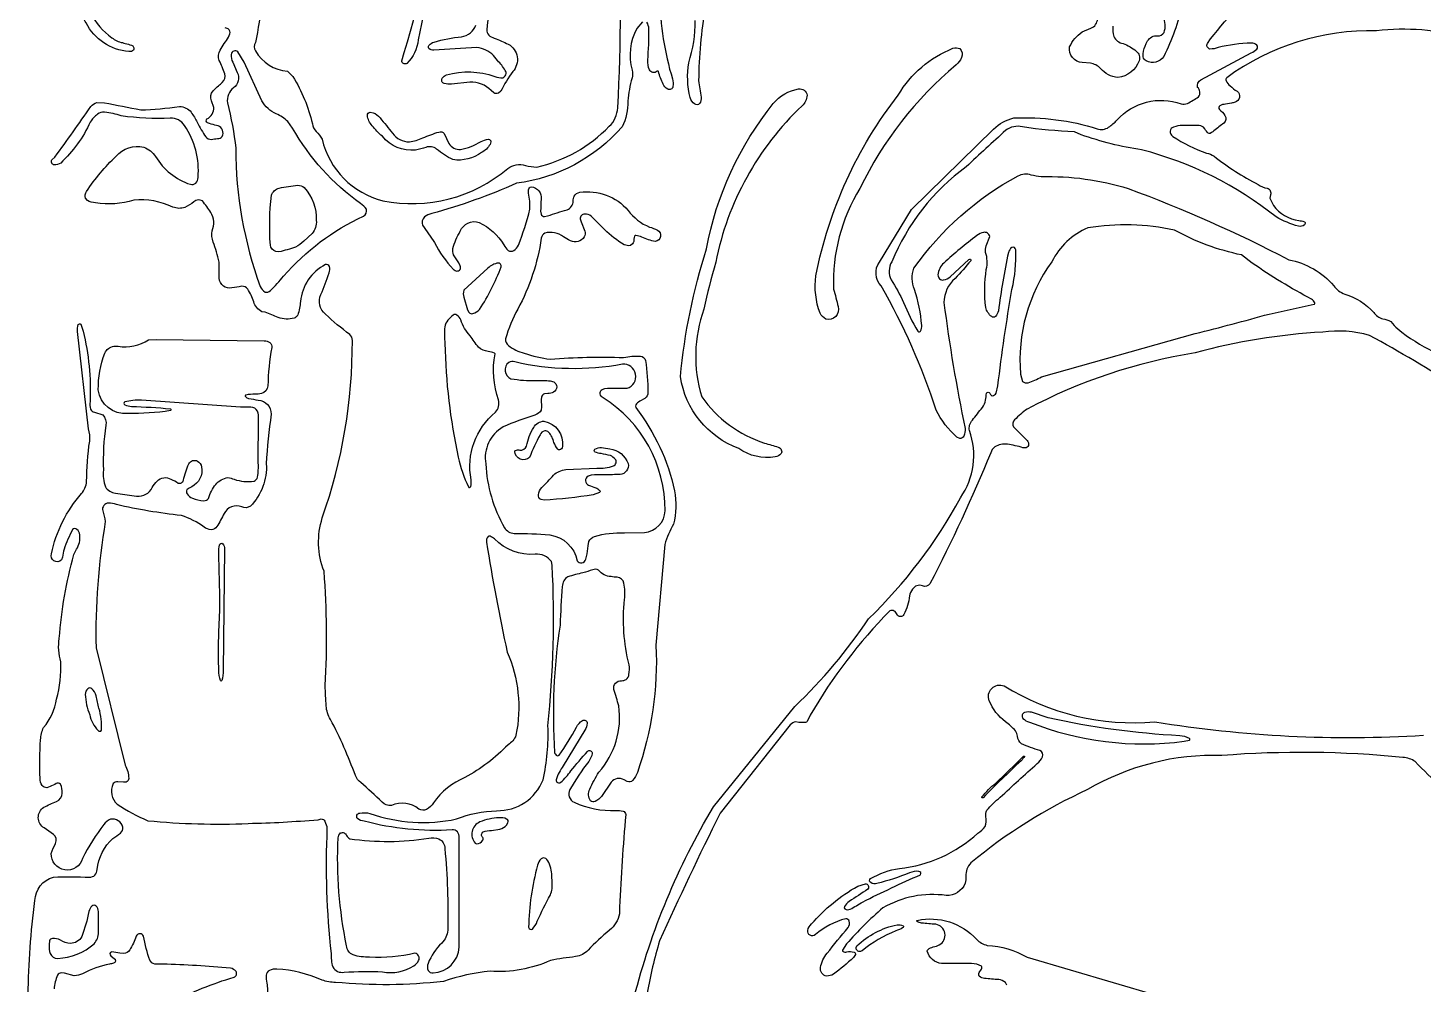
# Model space of a CAD drawing. Header units: metres. Extents: x 0.2 to 14.8, y 2.5 to 12.5.
# Drawn here: x 0.199 to 4.528, y 6.588 to 9.553 of the extents above; entities that cross this region are included whole.
import ezdxf

# ---------------------------------------------------------------- set-up
doc = ezdxf.new("R2010")
doc.units = ezdxf.units.M

msp = doc.modelspace()

# ---------------------------------------------------------------- linework, layer by layer
at = {"layer": 'Layer 1', "color": 0}
for points in [[(1.45798, 9.92495, -0.0467), (1.41012, 9.51564, -0.1765), (1.37467, 9.44301, -0.2854), (1.3643, 9.44233, -0.2854), (1.3591, 9.45132), (1.36621, 9.47651, 0.104), (1.42964, 10.02178, -0.2002)], [(0.92252, 9.63476, -0.0358), (0.90521, 9.50782, 0.3089), (0.90473, 9.48159, 0.2445), (1.00489, 9.41874), (1.02139, 9.40234, -0.0776), (1.08175, 9.25609, 0.1723), (1.09358, 9.23218, -0.0919), (1.1116, 9.20787, 0.2777), (1.30031, 9.01697, 0.2298), (1.68785, 9.11734, -0.2429), (1.74262, 9.12649, 0.053), (1.77754, 9.1218, 0.1481), (2.00279, 9.24805, 0.1969), (2.02885, 9.30566, 0.0338), (2.02508, 9.90666, 0.1367)], [(2.0795, 6.54624, -0.0719), (2.32567, 7.13789), (2.5781, 7.44937, 0.0553), (2.80731, 7.72093, 0.0758), (3.09246, 8.09645, 0.241), (3.12039, 8.30445, -0.2566), (3.12933, 8.33657, -0.0084), (3.1606, 8.37628, 0.1386), (3.17004, 8.39926, 0.0123), (3.17269, 8.42009, -0.3199), (3.17791, 8.42401, -0.3199), (3.18331, 8.42034, 0.0647), (3.1881, 8.41343, 0.2048), (3.19062, 8.41228, 0.2685), (3.20308, 8.42099), (3.20817, 8.44332, -0.0113), (3.25181, 8.74251, 0.0732), (3.26369, 8.8653, 0.5484), (3.25127, 8.87243, 0.1259), (3.241, 8.85622, 0.0175), (3.20977, 8.67555, -0.1284), (3.20048, 8.65828, -0.3759), (3.18921, 8.65787, -0.1635), (3.17062, 8.68637, -0.065), (3.1725, 8.80418, 0.1322), (3.17044, 8.85689, -0.141), (3.17208, 8.87699), (3.18298, 8.90582), (3.18308, 8.90657, 0.4317), (3.16389, 8.91891, 0.1154), (3.1431, 8.90918, 0.0233), (3.04064, 8.82412, 0.202), (3.02254, 8.78705, 0.4558), (3.03975, 8.77147, 0.1509), (3.06064, 8.78166), (3.11867, 8.83539, -0.3647), (3.12338, 8.83587, -0.3647), (3.12467, 8.8313, -0.0094), (3.07533, 8.77607, 0.2128), (3.041, 8.70193, 0.019), (3.10648, 8.3112, -0.1233), (3.10244, 8.28774, -0.3427), (3.08996, 8.28026), (3.08148, 8.2843, -0.0991), (3.01677, 8.36787, 0.0526), (2.84623, 8.75291, -0.3505), (2.84058, 8.8272), (2.93994, 8.99024), (3.19521, 9.23964, -0.1328), (3.25775, 9.27387, -0.0875), (3.51637, 9.24039, 0.2314), (3.552, 9.24495, 0.0498), (3.57773, 9.26724, -0.3057), (3.77696, 9.31764, 0.1474), (3.79642, 9.31847, 0.0234), (3.83056, 9.33957, 0.4254), (3.82746, 9.36868, -0.301), (3.83802, 9.3923), (3.99423, 9.47607, 0.0901), (4.01146, 9.48764, 0.405), (4.01158, 9.49978, 0.2021), (3.99475, 9.5063, 0.0464), (3.89152, 9.49218, -0.0933), (3.86627, 9.48749, -0.4973), (3.85825, 9.50497, -0.0757), (4.04946, 9.69857, -0.2162)], [(1.63746, 9.63832, 0.0421), (1.62294, 9.54776, 0.1868), (1.62887, 9.53068, 0.1221), (1.64592, 9.52157, -0.0187), (1.6895, 9.50245, -0.4861), (1.70329, 9.41772, 0.0391), (1.66625, 9.35676), (1.65919, 9.35076, -0.3084), (1.64448, 9.35222), (1.63602, 9.35912, 0.2111), (1.5706, 9.38497), (1.5136, 9.37893, -0.1006), (1.49077, 9.38084, -0.503), (1.48446, 9.39709, -0.2041), (1.49785, 9.40722, -0.1547), (1.64777, 9.40268, 0.1371), (1.67217, 9.39866, 0.489), (1.68012, 9.42137, 0.052), (1.65629, 9.45193), (1.64394, 9.46762, 0.1746), (1.59144, 9.49201, 0.0125), (1.45864, 9.48376, -0.1806), (1.44339, 9.48897, -0.3982), (1.44348, 9.49903, -0.128), (1.45902, 9.50932, -0.0413), (1.5446, 9.52589, 0.2911), (1.58839, 9.5618, 0.0522)], [(2.15964, 9.64728, 0.0713), (2.19889, 9.39484, -0.1155), (2.20025, 9.37139, -0.5327), (2.18398, 9.36362, -0.1679), (2.16979, 9.37901, -0.045), (2.15552, 9.41751, 0.5399), (2.15069, 9.41855, -0.4985), (2.12733, 9.42312, -0.0998), (2.12194, 9.45305, 0.0316), (2.12531, 9.54941, 0.1506), (2.11925, 9.57053, 0.3977)], [(2.30002, 9.61632, 0.0378), (2.27989, 9.38957, 0.0076), (2.28752, 9.33832, -0.1963), (2.28281, 9.31855, -0.4203), (2.26756, 9.31724, -0.1592), (2.25377, 9.33687, -0.1006), (2.24927, 9.44495, 0.0806), (2.26967, 9.57632, 0.1728)], [(2.10567, 9.57203), (2.08792, 9.55134, 0.1951), (2.0735, 9.42241, -0.1452), (2.07342, 9.39791, 0.0464), (2.06004, 9.32651, -0.1246), (2.04273, 9.24628, -0.1822), (1.71539, 9.07137, -0.0367), (1.45187, 8.97732, 0.1192), (1.42989, 8.96703, 0.3102), (1.42354, 8.94116, -0.0151), (1.46039, 8.88743, 0.0728), (1.51933, 8.80451, 0.1226), (1.52981, 8.79932, 0.2684), (1.53979, 8.8041, 0.2682), (1.54064, 8.81512), (1.5356, 8.82441), (1.51948, 8.84968, -0.1416), (1.51752, 8.86878, -0.0771), (1.54058, 8.92239, -0.4109), (1.59933, 8.94976, -0.1495), (1.67542, 8.88039, 0.0946), (1.68952, 8.86316, 0.2949), (1.70617, 8.86255, 0.1612), (1.72073, 8.87968, 0.0393), (1.75617, 8.99099, 0.064), (1.75239, 9.04018), (1.75185, 9.05059, -0.394), (1.76142, 9.06005, -0.4325), (1.79106, 9.02253, -0.0179), (1.78931, 8.98501), (1.791, 8.97589, 0.3469), (1.80189, 8.96832), (1.81154, 8.97016, -0.0058), (1.87164, 8.98947, 0.33), (1.89046, 9.01662, -0.108), (1.89408, 9.03155, -0.209), (1.91114, 9.0433, -0.2606), (2.06102, 8.98716, 0.134), (2.1275, 8.93559, -0.052), (2.15192, 8.92624, -0.3363), (2.16189, 8.906, -0.3363), (2.1451, 8.89093, -0.053), (2.10389, 8.90382, 0.0937), (2.08502, 8.90957, 0.2829), (2.08142, 8.90739, 0.1229), (2.07935, 8.89845, -0.151), (2.07531, 8.88312), (2.06848, 8.87849, -0.1836), (2.04931, 8.88089, -0.0602), (1.9876, 8.9278), (1.9465, 8.96901, 0.1956), (1.92683, 8.97582, 0.4601), (1.91262, 8.9607), (1.91554, 8.95157), (1.92669, 8.92257, -0.1942), (1.92525, 8.90562, -0.3866), (1.88231, 8.89268, -0.0428), (1.86092, 8.90547, 0.2314), (1.80302, 8.91689, 0.1978), (1.79181, 8.90114, -0.086), (1.71892, 8.68118, 0.0587), (1.68104, 8.58922, 0.2514), (1.69017, 8.56787, 0.1024), (1.73877, 8.5447, 0.0488), (1.81983, 8.52574, -0.0297), (2.04727, 8.5312, -0.0693), (2.09948, 8.53524, -0.3005), (2.11504, 8.52201, -0.0358), (2.12254, 8.42278, -0.2372), (2.11327, 8.40443), (2.09708, 8.39534, 0.1303), (2.08533, 8.38409, 0.2738), (2.08521, 8.37591, -0.1103), (2.20523, 8.11776, -0.111), (2.20179, 8.0143, 0.0519), (2.17481, 7.95153), (2.14748, 7.63878, -0.098), (2.08985, 7.24487, -0.1022), (2.07531, 7.21974, -0.3055), (2.05856, 7.21618), (2.04848, 7.22153, 0.3751), (2.00864, 7.21441), (1.97873, 7.17045, -0.1321), (1.95896, 7.15491, -0.2972), (1.94414, 7.15624, -0.2466), (1.94235, 7.19276, -0.035), (1.9705, 7.2453, 0.2206), (2.03217, 7.45105, 0.0145), (2.01706, 7.50151, -0.5058), (2.04052, 7.5288, 0.1137), (2.05514, 7.53307, 0.2155), (2.06392, 7.54812, 0.0767), (2.06439, 7.57857, -0.0895), (2.05017, 7.78076, 0.0853), (2.04806, 7.83147, 0.3397), (2.02746, 7.84964, -0.0346), (2.00827, 7.85172, -0.2356), (1.96979, 7.87193, 0.2189), (1.95139, 7.87305, -0.0153), (1.92081, 7.86357, 0.0215), (1.8745, 7.85114, 0.2651), (1.85694, 7.82109, 0.0126), (1.85023, 7.70124, 0.0539), (1.8331, 7.30655, 0.1997), (1.83994, 7.29668, 0.3663), (1.84698, 7.29762, 0.0269), (1.90083, 7.38459, -0.1277), (1.91964, 7.40562, -0.2705), (1.92933, 7.40571, -0.2703), (1.93419, 7.39734, -0.0943), (1.92704, 7.37557), (1.86017, 7.26534, 0.0925), (1.83798, 7.22199, 0.3096), (1.84241, 7.21305, 0.3094), (1.85233, 7.21393, 0.047), (1.8836, 7.24912, -0.0116), (1.93521, 7.30984, -0.3152), (1.94474, 7.31187, -0.315), (1.94992, 7.30364, -0.1138), (1.93885, 7.27887, 0.0352), (1.88062, 7.19118, 0.4404), (1.89406, 7.15203, 0.1144), (2.02271, 7.12643, -0.0859), (2.04552, 7.12462, -0.3336), (2.05373, 7.11376, 0.0103), (2.03477, 6.82714), (2.03483, 6.80595, -0.1697), (2.0036, 6.75551, 0.0264), (1.93706, 6.69345, -0.1584), (1.89829, 6.67339, 0.0197), (1.82087, 6.66174, -0.1234), (1.63287, 6.62824, 0.0554), (1.48835, 6.59678, -0.0519), (1.15348, 6.59355, -0.0873), (1.11164, 6.60091, 0.0875), (0.97187, 6.63503, 0.1275), (0.94823, 6.63059, 0.2496), (0.9385, 6.61605, 0.0711), (0.94039, 6.59116, -0.0864), (0.94062, 6.54851)], [(3.56533, 9.55843, 0.1029), (3.56787, 9.52676, 0.2431), (3.5966, 9.50439, -0.1062), (3.63742, 9.48103, -0.3318), (3.64637, 9.45062, -0.2809), (3.58064, 9.39922, -0.195), (3.52708, 9.42722, 0.1546), (3.49533, 9.44409), (3.46977, 9.44603, -0.448), (3.43094, 9.49405, -0.1413), (3.46942, 9.54049), (3.49694, 9.55187, 0.2978), (3.51742, 9.58128, 0.1481)], [(0.19989, 6.55507, -0.0294), (0.22089, 6.84714, -0.328), (0.27823, 6.92028, -0.0119), (0.39029, 6.91989, 0.1962), (0.40681, 6.9262, 0.1382), (0.41392, 6.94349, -0.1814), (0.46302, 7.04022, 0.0111), (0.48631, 7.05655, 0.2562), (0.49335, 7.07472, 0.4191), (0.45502, 7.09922, 0.1281), (0.43508, 7.08347, 0.0476), (0.36885, 6.97814, -0.3802), (0.31344, 6.94255, -0.3802), (0.2716, 6.99341, -0.0425), (0.28498, 7.02457, 0.3618), (0.27829, 7.0523), (0.24998, 7.07249, -0.5577), (0.24858, 7.13666, -0.0288), (0.2876, 7.15434, 0.3138), (0.30533, 7.18003, 0.1271), (0.30048, 7.20807, 0.3809), (0.28685, 7.21003, -0.0386), (0.26771, 7.20062), (0.25819, 7.1972, -0.2641), (0.24329, 7.20397, -0.1324), (0.23706, 7.22624, -0.0328), (0.2386, 7.34593, -0.1147), (0.24794, 7.3838, 0.1372), (0.28783, 7.47216, 0.0791), (0.30148, 7.5878, -0.1183), (0.2966, 7.66018, -0.0518), (0.34212, 7.92022), (0.35004, 7.93639, 0.166), (0.36033, 7.98109, 0.2103), (0.35106, 7.99824, 0.3904), (0.33794, 7.9977, 0.0414), (0.31133, 7.93666, 0.0195), (0.30642, 7.91162), (0.30289, 7.90345, -0.3499), (0.28004, 7.90074, -0.3499), (0.27231, 7.92243, -0.1307), (0.36525, 8.10899, 0.158), (0.38133, 8.14641, -0.0381), (0.39081, 8.27155, 0.1059), (0.38667, 8.31014), (0.35314, 8.61174, -0.1126), (0.3555, 8.63303, -0.552), (0.36337, 8.63403), (0.37042, 8.6128, -0.0693), (0.39217, 8.39453, 0.0973), (0.39314, 8.37105, 0.219), (0.40573, 8.36157), (0.43114, 8.35355), (0.43173, 8.35324, -0.2448), (0.441, 8.32122, 0.0464), (0.43364, 8.18195, 0.1147), (0.43969, 8.13026, 0.2495), (0.47102, 8.11066), (0.53621, 8.10164, 0.3354), (0.58492, 8.12847, -0.0701), (0.60029, 8.14776, -0.352), (0.64281, 8.1538, -0.0391), (0.66564, 8.14199, 0.4339), (0.68156, 8.15064, -0.0305), (0.68933, 8.17647, -0.0556), (0.69825, 8.20137, -0.4192), (0.72558, 8.20982, -0.1872), (0.73817, 8.19201, -0.3239), (0.70735, 8.13003, 0.039), (0.69271, 8.12149, 0.318), (0.69308, 8.10807, 0.1857), (0.70929, 8.09537, 0.0899), (0.74458, 8.08689, 0.2587), (0.75937, 8.09445, -0.0829), (0.78167, 8.13787, -0.1821), (0.81964, 8.15864, -0.0941), (0.83896, 8.15343, 0.1048), (0.90067, 8.14734, 0.2488), (0.91152, 8.16059, 0.0532), (0.91398, 8.20387), (0.91489, 8.34122, 0.0964), (0.9115, 8.36441, 0.2915), (0.89029, 8.37695, 0.0218), (0.85919, 8.37724), (0.55121, 8.39926, 0.0629), (0.49948, 8.39347, 0.2876), (0.49711, 8.38884, 0.2873), (0.50023, 8.3847, 0.1278), (0.52089, 8.37955, -0.0174), (0.64119, 8.37187, -0.34), (0.64332, 8.36912, -0.3407), (0.64119, 8.36634, -0.0392), (0.50896, 8.35739, -0.4054), (0.4176, 8.43103, -0.096), (0.43775, 8.54464, -0.261), (0.46583, 8.5662), (0.47877, 8.56601, 0.1873), (0.57321, 8.58601), (0.59692, 8.58712), (0.93219, 8.58268, -0.135), (0.94964, 8.57772, -0.2558), (0.95539, 8.56255, 0.0377), (0.94367, 8.4428, -0.343), (0.92387, 8.41964, -0.0549), (0.90371, 8.41695, 0.0573), (0.87546, 8.41476, 0.5178), (0.87406, 8.41014, 0.1723), (0.884, 8.40378, -0.017), (0.91371, 8.39901, -0.3919), (0.95402, 8.35566, 0.0241), (0.93877, 8.20176, -0.2108), (0.88929, 8.07003, -0.2639), (0.86237, 8.06797, 0.3915), (0.80792, 8.04707, -0.024), (0.78527, 8.00676, -0.2341), (0.76746, 7.99659, -0.1495), (0.74573, 8.00557, 0.0836), (0.67521, 8.04091, -0.0275), (0.47362, 8.07501, 0.0957), (0.44912, 8.07978, 0.4897), (0.43137, 8.05605, -0.0541), (0.43931, 8.02243, 0.047), (0.41064, 7.63051), (0.50108, 7.26739, -0.1097), (0.51198, 7.22624, -0.3165), (0.50425, 7.2148), (0.496, 7.2143), (0.47854, 7.21528, 0.235), (0.46348, 7.2098, 0.3367), (0.47639, 7.14584, 0.0463), (0.57092, 7.09497, 0.0357), (0.88275, 7.08649, 0.016), (1.09921, 7.09809), (1.10879, 7.10022, -0.3121), (1.12048, 7.09303, -0.0882), (1.127, 7.07072, 0.0388), (1.13958, 6.68314, 0.0855), (1.14502, 6.64141, 0.33), (1.18023, 6.62532, -0.0254), (1.29946, 6.62664, 0.1948), (1.39602, 6.64474, 0.1617), (1.41127, 6.66126, 0.505), (1.39977, 6.68453, -0.0789), (1.25939, 6.67205, -0.0854), (1.20821, 6.67868, -0.2767), (1.18773, 6.70701, -0.0626), (1.16148, 7.04193, -0.167), (1.16923, 7.05693, -0.452), (1.18733, 7.04897, 0.1148), (1.1976, 7.03914, 0.076), (1.44271, 7.04084, -0.1143), (1.47408, 7.03837, -0.2859), (1.49273, 7.00849, -0.0284), (1.50164, 6.75545, -0.1737), (1.48289, 6.71539, 0.1022), (1.44067, 6.65239, 0.1869), (1.44073, 6.63078, 0.336), (1.4566, 6.62357, 0.3903), (1.53698, 6.70257), (1.53729, 7.04243, 0.1658), (1.53169, 7.0602, 0.217), (1.51529, 7.06649, -0.0806), (1.24275, 7.09318, -0.1456), (1.22135, 7.1017, -0.279), (1.21989, 7.11237, -0.2791), (1.22867, 7.11862, -0.0933), (1.26035, 7.1177, 0.1392), (1.52875, 7.10039, -0.0819), (1.65339, 7.12591, 0.3161), (1.79739, 7.22209, 0.0681), (1.81235, 7.38874, 0.0389), (1.82569, 7.88764), (1.82333, 7.89837, 0.2766), (1.77298, 7.92105, -0.2226), (1.64696, 7.96872, 0.0987), (1.63285, 7.97695, 0.275), (1.62675, 7.97566, 0.2101), (1.62148, 7.95905, 0.0119), (1.68608, 7.61791, -0.1541), (1.71333, 7.35997, -0.1649), (1.68867, 7.33024, -0.0777), (1.55462, 7.2287, 0.1417), (1.45742, 7.15024, -0.0992), (1.43583, 7.13009, -0.254), (1.41225, 7.13087, 0.2902), (1.32706, 7.14168, -0.2441), (1.29773, 7.1528, 0.0168), (1.23221, 7.21312, -0.1454), (1.21504, 7.23482, 0.0372), (1.13773, 7.40864, -0.1289), (1.12477, 7.45099, -0.0149), (1.12156, 7.51372, 0.0325), (1.11806, 7.86824, -0.1715), (1.1125, 8.03443, 0.0854), (1.20579, 8.58395, 0.215), (1.19781, 8.60282, -0.0305), (1.12221, 8.6653, -0.3406), (1.10823, 8.72672, 0.0168), (1.13387, 8.79334, 0.146), (1.13446, 8.81372, 0.4098), (1.12208, 8.81916, 0.2579), (1.04492, 8.70468, -0.043), (1.03637, 8.66297, -0.2171), (1.02496, 8.65297, -0.1367), (0.97579, 8.6548, 0.0188), (0.935, 8.67143), (0.92489, 8.67318, -0.2253), (0.90004, 8.70391, 0.0695), (0.881, 8.74314, 0.2196), (0.86235, 8.75251, -0.0254), (0.83231, 8.74674, -0.4605), (0.79267, 8.77691, 0.0185), (0.792, 8.82709, 0.0346), (0.77389, 8.88909, -0.1227), (0.77046, 8.92414, 0.2599), (0.76656, 8.98109, 0.0114), (0.74081, 9.0168, 0.3449), (0.71435, 9.01355, -0.0296), (0.68644, 8.99645, -0.1801), (0.64898, 8.99749, 0.1361), (0.52773, 9.01901, -0.1171), (0.40862, 9.01064, -0.0941), (0.38371, 9.01766), (0.37777, 9.02472, -0.2281), (0.38127, 9.04618, -0.0581), (0.47285, 9.15526, -0.2764), (0.55864, 9.1837, -0.1432), (0.59529, 9.15424, 0.1822), (0.70306, 9.06814, 0.2498), (0.71989, 9.07207, 0.1612), (0.72719, 9.0893, 0.1713), (0.68489, 9.25053, 0.2689), (0.64077, 9.27307, -0.0474), (0.48881, 9.28037, 0.0448), (0.43704, 9.29224, 0.1846), (0.41471, 9.28553, 0.0804), (0.39275, 9.26107, -0.0954), (0.30083, 9.13418, -0.1972), (0.28085, 9.12824, -0.5342), (0.27367, 9.14384), (0.28319, 9.15276, 0.007), (0.39423, 9.30914, -0.1362), (0.41325, 9.32174), (0.43644, 9.32091, -0.0057), (0.54935, 9.29895, 0.0264), (0.6691, 9.30943, -0.2374), (0.70554, 9.29141, -0.0319), (0.7245, 9.26047, 0.0313), (0.751, 9.2152, 0.2266), (0.76848, 9.20757, -0.018), (0.78704, 9.2097, 0.1991), (0.80225, 9.21643, 0.4288), (0.78952, 9.24941), (0.77935, 9.25168, -0.0132), (0.75658, 9.25828, -0.5167), (0.75473, 9.27099, 0.3162), (0.7755, 9.30655), (0.76842, 9.32691, -0.283), (0.77369, 9.35768, -0.0577), (0.79062, 9.3738, 0.0378), (0.80217, 9.38395, 0.305), (0.80958, 9.41099, 0.0306), (0.79285, 9.45228, -0.2316), (0.79604, 9.48451, -0.0198), (0.8216, 9.52418), (0.82596, 9.53482, 0.3154), (0.82014, 9.55007), (0.81089, 9.55339, -0.0625)], [(4.66185, 9.52414, 0.09), (4.38275, 9.54434, 0.1639), (3.91821, 9.3987, 0.3052), (3.91637, 9.3893, 0.1341), (3.92892, 9.37341, 0.0376), (3.95058, 9.35668, -0.2878), (3.95807, 9.33755, -0.2879), (3.94408, 9.32249, -0.0354), (3.93289, 9.31987), (3.91467, 9.31657, 0.1089), (3.89646, 9.31172, 0.4804), (3.89577, 9.30062, -0.0587), (3.91287, 9.28149, -0.3891), (3.90896, 9.25734), (3.89806, 9.24899, -0.0316), (3.8666, 9.22574, -0.3029), (3.86098, 9.22655, -0.095), (3.85081, 9.23991), (3.84664, 9.24551, 0.1402), (3.82835, 9.25045), (3.78117, 9.25049, 0.1054), (3.75329, 9.24543, 0.2622), (3.74275, 9.23337, 0.2465), (3.75094, 9.21689, 0.0654), (3.85571, 9.16489, -0.1003), (3.87887, 9.15582, 0.0534), (4.01614, 9.06795, 0.1264), (4.044, 9.05595, -0.4307), (4.05417, 9.03564), (4.05223, 9.02547), (4.06362, 9.0027, 0.1983), (4.14175, 8.9558, -0.0628), (4.15919, 8.95205, -0.5462), (4.15912, 8.94209, -0.2378), (4.14106, 8.93805, -0.0612), (4.07162, 8.96716, 0.1039), (3.65419, 9.17528, -0.0505), (3.46685, 9.22195), (3.446, 9.23137, -0.0287), (3.28429, 9.24609, 0.2356), (3.23292, 9.23553, 0.0057), (3.11042, 9.12276, 0.1372), (2.879, 8.82789, 0.2553), (2.87754, 8.7722, -0.0291), (2.91596, 8.70216, 0.0482), (2.96042, 8.61247, 0.5394), (2.96856, 8.6132, 0.1118), (2.97212, 8.6308, 0.0618), (2.94992, 8.74187, -0.1868), (2.94789, 8.80791, -0.116), (3.27137, 9.0948, -0.2043), (3.31083, 9.09789, 0.0334), (3.34283, 9.09191, -0.0819), (3.6126, 9.05518, -0.032), (4.11069, 8.83437, -0.1668), (4.25075, 8.7537, 0.1622), (4.28429, 8.72789, -0.144), (4.37425, 8.67055, 0.1532), (4.40237, 8.65084, -0.0763), (4.42727, 8.64272, 0.0381), (4.44887, 8.61987, 0.0558), (4.56, 8.54909, -0.0887)], [(4.90069, 8.25518, 0.0344), (4.36123, 8.59984, 0.1052), (4.21608, 8.60989, 0.0531), (3.82017, 8.54524, 0.0826), (3.29906, 8.37137, 0.0198), (3.26021, 8.33805, 0.3641), (3.25731, 8.31614), (3.29608, 8.27722, -0.1806), (3.30371, 8.26209, -0.3421), (3.29571, 8.25147), (3.28614, 8.25147, 0.0261), (3.23789, 8.26251, 0.1669), (3.19846, 8.25418, 0.1327), (3.18629, 8.23512, -0.0212), (2.99752, 7.82937, -0.3642), (2.97473, 7.82312, 0.3585), (2.94348, 7.81259, 0.1172), (2.93423, 7.79207, -0.0825), (2.9166, 7.73382, -0.2726), (2.90589, 7.72781, -0.2727), (2.89544, 7.73426, 0.4561), (2.87279, 7.74543, 0.0634), (2.62619, 7.42228), (2.61646, 7.40222, -0.185), (2.6115, 7.3997, -0.0484), (2.59087, 7.39951), (2.58142, 7.40118, 0.1801), (2.56404, 7.39222), (2.3465, 7.1178, 0.0095), (2.15894, 6.72241, 0.0332), (2.12056, 6.56099, 0.2068)], [(4.67156, 7.13153, -0.0483), (4.503, 7.27801, 0.136), (4.4651, 7.29126, 0.0438), (3.90358, 7.29712, 0.1417), (3.48677, 7.19126, 0.0663), (3.12477, 6.96434, 0.2192), (3.10923, 6.92247, -0.067), (3.10662, 6.9008, -0.3229), (3.04825, 6.86301, 0.1696), (2.85185, 6.82449, 0.0406), (2.73904, 6.71303), (2.72614, 6.69309, 0.4056), (2.72806, 6.68893, 0.1463), (2.73927, 6.68807, -0.1232), (2.76235, 6.68739, -0.3811), (2.76689, 6.6803), (2.76008, 6.67066, -0.0348), (2.69846, 6.61891, -0.1431), (2.67725, 6.61324, -0.4343), (2.65817, 6.63953, -0.1372), (2.67887, 6.68372, -0.0163), (2.74396, 6.76359, 0.2127), (2.74696, 6.78303, 0.3437), (2.73652, 6.79084, 0.1131), (2.64206, 6.74164, -0.3134), (2.62565, 6.73986, -0.3132), (2.61829, 6.75462, -0.1329), (2.63023, 6.77478, -0.0849), (2.7735, 6.89199), (2.79733, 6.89968, -0.289), (2.80644, 6.89375, -0.289), (2.80502, 6.88297, -0.0221), (2.74677, 6.84478, 0.1073), (2.73229, 6.8287, 0.3732), (2.73364, 6.82178, 0.2812), (2.74992, 6.82051, 0.0207), (2.78842, 6.84278, -0.0137), (2.96862, 6.92743, 0.277), (2.96897, 6.93431, 0.2768), (2.96306, 6.93784, 0.1339), (2.9345, 6.93282, -0.0281), (2.83312, 6.90005, -0.2197), (2.81396, 6.90287, -0.5024), (2.81319, 6.91543, -0.1008), (2.90296, 6.94641, 0.1583), (3.14648, 7.05653, 0.0937), (3.16879, 7.07649, 0.1308), (3.17148, 7.10747, -0.1509), (3.17414, 7.12712, -0.0555), (3.21573, 7.16743, -0.0079), (3.32983, 7.27184, 0.1242), (3.34685, 7.29272, 0.4124), (3.33875, 7.31278, -0.0351), (3.2816, 7.33332, -0.1876), (3.2691, 7.35703, 0.0933), (3.26342, 7.37382, 0.0255), (3.23212, 7.4018, -0.1362), (3.18171, 7.46664, -0.301), (3.18935, 7.50507, -0.3009), (3.22771, 7.51303, 0.1618), (3.69521, 7.40149), (3.69521, 7.40149, 0.0557), (4.52912, 7.35982, 0.0786)], [(4.51392, 6.12332, 0.0637), (4.5875, 7.01447, 0.0266)], [(3.23658, 6.58512), (3.2316, 6.59293, 0.1814), (3.21085, 6.60243, -0.0212), (3.16669, 6.60614, -0.1726), (3.15058, 6.61291, -0.2955), (3.1506, 6.62447), (3.15725, 6.63493, 0.3501), (3.15717, 6.64351, 0.1626), (3.12698, 6.65166), (3.03381, 6.65209, -0.3227), (2.98944, 6.69066, -0.2964), (2.99156, 6.6958, -0.084), (3.00808, 6.70351, 0.0459), (3.0265, 6.70995, 0.3244), (3.04415, 6.74573, 0.3243), (3.01562, 6.77362, -0.0079), (2.97179, 6.77737, -0.1105), (2.95773, 6.78245, -0.2953), (2.95684, 6.7844, -0.2949), (2.95825, 6.78601, -0.2667), (3.14233, 6.72712, 0.15), (3.17529, 6.70841, -0.1174), (3.29929, 6.6718), (3.96658, 6.4757, -0.2576)], [(0.6456, 6.53082, -0.0518), (0.83856, 6.60962, 0.4777), (0.845, 6.62739, 0.1653), (0.82739, 6.63768, 0.0132), (0.6176, 6.65059, -0.0517), (0.59267, 6.65032, -0.2226), (0.57729, 6.66201, -0.0324), (0.5575, 6.73682, 0.3168), (0.54644, 6.74463, 0.317), (0.53535, 6.73682, -0.057), (0.51485, 6.69405, -0.237), (0.49692, 6.68324), (0.48429, 6.68439, -0.0187), (0.45925, 6.68809, 0.3279), (0.45356, 6.68286, 0.3277), (0.45683, 6.67587), (0.46787, 6.66714, -0.2842), (0.47057, 6.65939, -0.284), (0.46485, 6.65351, -0.0406), (0.45277, 6.65018, 0.0741), (0.36875, 6.62047, -0.1172), (0.34285, 6.61426), (0.31233, 6.62172), (0.30321, 6.62328, 0.2778), (0.29102, 6.61555, 0.0795), (0.28042, 6.57359, -0.0339)]]:
    msp.add_lwpolyline(points, format="xyb", dxfattribs=at)
for points in [[(3.78031, 9.62541, -0.0629), (3.72292, 9.46464, -0.3813), (3.6686, 9.45074, -0.2203), (3.65877, 9.46305), (3.65885, 9.4728, -0.0746), (3.66862, 9.50445, -0.2643), (3.69454, 9.52839), (3.70325, 9.52818, 0.2597), (3.72373, 9.53882, 0.2183), (3.71996, 9.58782, -0.0804), (3.70929, 9.61816, -0.2956), (3.72706, 9.68826, -0.2289), (3.74623, 9.69301), (3.76204, 9.68199, -0.2043), (3.78031, 9.62541)], [(0.37996, 9.56862, -0.1247), (0.36689, 9.60666, -0.2802), (0.37098, 9.61481, -0.28), (0.38008, 9.61495, -0.1397), (0.39319, 9.59895, 0.1202), (0.45967, 9.52268, 0.1282), (0.49258, 9.50734, 0.0262), (0.50123, 9.50516, -0.0581), (0.52002, 9.49912, -0.4787), (0.5271, 9.48426, -0.2027), (0.51208, 9.47966, -0.2636), (0.37996, 9.56862)], [(0.84398, 9.18001, 0.0874), (0.91967, 8.7518, 0.1681), (0.93496, 8.73418, 0.266), (0.9515, 8.73857, 0.0235), (0.99229, 8.78312, -0.1057), (1.24012, 8.96949, 0.3789), (1.24919, 8.99089, 0.1147), (1.23125, 9.00868, -0.108), (1.0201, 9.24243), (1.00592, 9.26278, 0.089), (0.96977, 9.28647, -0.1522), (0.92469, 9.32732), (0.86967, 9.44707), (0.85058, 9.47893, 0.2869), (0.83787, 9.48143, 0.2868), (0.83006, 9.47109, 0.149), (0.83481, 9.44655), (0.84854, 9.41526, -0.3686), (0.83692, 9.36734, 0.2587), (0.818, 9.32074, -0.0345), (0.84398, 9.18001)], [(2.89948, 9.34487, -0.1694), (3.06908, 9.48989, -0.1742), (3.08996, 9.48876, -0.3446), (3.09583, 9.46093, -0.1049), (3.07879, 9.4383, 0.1058), (2.78039, 9.05528, 0.1493), (2.69846, 8.74343, -0.0179), (2.71279, 8.68882, -0.2741), (2.7053, 8.65831, -0.2741), (2.67494, 8.65024, -0.1499), (2.65687, 8.6683, -0.1266), (2.64404, 8.78464, -0.1191), (2.89948, 9.34487)], [(2.22333, 8.47187, -0.0529), (2.30423, 8.86789, -0.1239), (2.51156, 9.31857, -0.1761), (2.59025, 9.36407, -0.4212), (2.61644, 9.34412, -0.2071), (2.60079, 9.31147, 0.1561), (2.33314, 8.8263, 0.0206), (2.29625, 8.68124, 0.1615), (2.28952, 8.40926, 0.1619), (2.48427, 8.26595, -0.0116), (2.52714, 8.25309, -0.4788), (2.53606, 8.23312, -0.1932), (2.51731, 8.22324, -0.2017), (2.40448, 8.24901, -0.2718), (2.22333, 8.47187)], [(1.51767, 9.14462, -0.0593), (1.46679, 9.17762, 0.2603), (1.43375, 9.1827, -0.0333), (1.4021, 9.17426, -0.253), (1.29879, 9.21709, -0.0587), (1.26737, 9.24978, -0.1735), (1.25248, 9.28222, -0.4129), (1.26112, 9.29174), (1.27052, 9.29022, -0.1351), (1.29156, 9.27412, -0.0115), (1.33021, 9.22637, 0.2358), (1.38269, 9.19968, 0.076), (1.42412, 9.21195, -0.0283), (1.47402, 9.23026, -0.314), (1.49029, 9.22537), (1.50542, 9.19474, 0.2826), (1.54117, 9.17582, 0.0754), (1.60492, 9.20039, -0.1171), (1.62781, 9.20793, -0.4632), (1.63537, 9.19959), (1.63321, 9.19199, -0.1262), (1.60639, 9.16662, -0.1975), (1.51767, 9.14462)], [(1.09389, 8.95584, -0.2089), (1.08069, 8.91564), (1.05512, 8.89193, -0.0852), (1.02931, 8.87349, -0.0353), (0.97781, 8.85878), (0.96783, 8.85934, -0.2794), (0.95129, 8.87993, -0.0463), (0.95477, 9.03401, -0.2569), (0.97825, 9.05655, -0.0205), (1.0365, 9.06512, -0.1852), (1.05619, 9.05801, -0.2022), (1.09389, 8.95584)], [(3.75646, 8.92609, 0.0945), (3.48731, 8.93307, 0.1781), (3.37594, 8.82816, 0.1795), (3.27869, 8.47964), (3.28492, 8.45716, 0.2743), (3.30198, 8.45307, 0.0534), (3.34358, 8.47122), (3.82046, 8.60555, 0.0091), (4.04985, 8.66601), (4.18981, 8.69605, 0.4388), (4.19167, 8.70097, 0.1325), (4.18175, 8.71203, -0.0319), (3.99733, 8.82393), (3.96396, 8.84897, -0.0742), (3.75646, 8.92609)], [(1.55164, 8.73943, 0.174), (1.55187, 8.71793), (1.56321, 8.67893), (1.56746, 8.67128, 0.3192), (1.57987, 8.66753, 0.1372), (1.60064, 8.68028, 0.0521), (1.66748, 8.81257, 0.5074), (1.65806, 8.82407, 0.1442), (1.62625, 8.80843), (1.55164, 8.73943)], [(1.4931, 8.57459, 0.0496), (1.53423, 8.22203, 0.0595), (1.56571, 8.13007, 0.2994), (1.56949, 8.12815, 0.2991), (1.57275, 8.13087, 0.1012), (1.57414, 8.15224, -0.2743), (1.64952, 8.36134, 0.2774), (1.65887, 8.39945, -0.1301), (1.64829, 8.5422, 0.3213), (1.64633, 8.54509, 0.0523), (1.62727, 8.54984, -0.1555), (1.59687, 8.56295, -0.0212), (1.571, 8.59882, -0.1165), (1.54202, 8.64759, 0.1557), (1.52973, 8.66278, 0.2985), (1.51887, 8.6628, 0.1865), (1.49219, 8.62622, 0.0499), (1.4931, 8.57459)], [(1.6196, 8.20112, 0.1158), (1.67735, 8.00341, 0.221), (1.70785, 7.98537, -0.0279), (1.81785, 7.98089, -0.3234), (1.90317, 7.90084, 0.3058), (1.91801, 7.8943, 0.3057), (1.92962, 7.90562, 0.0751), (1.93421, 7.92264), (1.93692, 7.94762), (1.93971, 7.96037, -0.1996), (1.95696, 7.97659, -0.0852), (2.04952, 7.98712), (2.11185, 7.9888, 0.3801), (2.1761, 8.05597, 0.2581), (1.98385, 8.40659, -0.5704), (1.98048, 8.43239), (1.98867, 8.43549, -0.0152), (2.05794, 8.43587, 0.3854), (2.0845, 8.47957, 0.3854), (2.04364, 8.51032, -0.1033), (1.70933, 8.51734, 0.1932), (1.69102, 8.51601, 0.2734), (1.6795, 8.48871, 0.2733), (1.69785, 8.46547, 0.0517), (1.77564, 8.45951, -0.0413), (1.8195, 8.4587), (1.83027, 8.45591, -0.2765), (1.83989, 8.43977, -0.2764), (1.83021, 8.42368, -0.1368), (1.81183, 8.41951), (1.80221, 8.41882, 0.2901), (1.79204, 8.40782, 0.0223), (1.79252, 8.37822), (1.79164, 8.36834, -0.1823), (1.77233, 8.35278, 0.0242), (1.67342, 8.31601, 0.3151), (1.6196, 8.20112)], [(1.80012, 8.33382, -0.3996), (1.85764, 8.25487, -0.3062), (1.84796, 8.24466, -0.3046), (1.84287, 8.24655, -0.0626), (1.83127, 8.26795, 0.124), (1.81508, 8.29901, 0.2436), (1.80239, 8.30393, 0.1999), (1.78794, 8.29145, 0.0222), (1.75525, 8.22149, -0.2891), (1.72662, 8.21603, -0.2892), (1.70937, 8.23955, -0.3369), (1.712, 8.24314, -0.1034), (1.72519, 8.2442, 0.3757), (1.74617, 8.25672, -0.0974), (1.76858, 8.31422, -0.2564), (1.80012, 8.33382)], [(1.95267, 8.10503, -0.021), (1.80031, 8.08876), (1.79102, 8.09093, -0.3248), (1.78271, 8.10541, -0.1591), (1.79392, 8.12822, 0.0166), (1.82992, 8.16655, -0.1665), (1.86758, 8.18355), (1.96452, 8.18818, 0.1097), (2.01542, 8.19484, 0.489), (2.02133, 8.21632, 0.0914), (2.0061, 8.22707, 0.0079), (1.97729, 8.23322, -0.0906), (1.95885, 8.23789, -0.5516), (1.95846, 8.24649, -0.1807), (1.97858, 8.25166, -0.0153), (2.00417, 8.24755, -0.2892), (2.06133, 8.20203, -0.456), (2.03633, 8.16866, -0.0127), (1.98923, 8.16739, 0.0336), (1.94627, 8.1668), (1.93717, 8.16309, 0.2998), (1.92897, 8.14894, 0.2999), (1.93875, 8.13582, 0.0123), (1.96083, 8.12732, -0.1365), (1.97329, 8.1183, -0.4235), (1.97256, 8.11262), (1.95267, 8.10503)], [(0.79323, 7.94882, -0.5667), (0.80429, 7.95374, -0.1545), (0.80925, 7.93797), (0.80492, 7.56109, -0.0591), (0.80075, 7.52939, -0.3078), (0.79864, 7.52798, -0.3067), (0.79656, 7.52939, -0.0676), (0.79125, 7.56109, -0.0238), (0.79469, 7.74291, 0.0068), (0.79177, 7.90684, -0.0689), (0.79323, 7.94882)], [(0.39077, 7.42357, 0.1269), (0.41662, 7.37464, 0.5407), (0.42721, 7.3753, 0.0891), (0.41954, 7.44368, 0.014), (0.41062, 7.48197, 0.1597), (0.3975, 7.50416, 0.372), (0.38523, 7.50424, 0.2104), (0.37656, 7.48674, 0.0706), (0.39077, 7.42357)], [(3.36433, 7.41372), (3.31248, 7.43101, 0.1378), (3.29144, 7.43045, 0.5563), (3.28614, 7.41234, 0.146), (3.30619, 7.40078, 0.1284), (3.78631, 7.34145), (3.80269, 7.34503, 0.2691), (3.80421, 7.34766, 0.2691), (3.80269, 7.35028, 0.084), (3.77262, 7.35837, -0.0413), (3.36433, 7.41372)], [(3.16267, 7.1663, -0.3619), (3.1597, 7.16591, -0.3614), (3.15877, 7.16874, -0.0573), (3.2015, 7.21132, 0.0069), (3.28758, 7.2947, -0.1859), (3.29006, 7.2953, -0.5108), (3.2906, 7.29432, -0.0609), (3.28037, 7.28091, 0.0098), (3.16267, 7.1663)], [(1.63775, 7.06449), (1.66339, 7.0688, 0.1489), (1.68412, 7.0812), (1.68856, 7.08855, 0.4085), (1.68392, 7.10018, 0.1429), (1.66108, 7.10405, 0.0879), (1.60121, 7.09097, 0.5083), (1.58662, 7.0253, 0.1907), (1.59081, 7.02368, 0.2652), (1.61044, 7.03412, 0.2898), (1.61025, 7.04251, -0.4554), (1.61137, 7.06066, -0.0638), (1.63775, 7.06449)], [(1.7525, 6.76453, 0.2751), (1.75702, 6.75819, 0.2752), (1.76475, 6.75914, 0.0855), (1.77948, 6.78309, -0.0191), (1.82008, 6.86478, 0.1425), (1.82508, 6.90387), (1.82446, 6.92353, 0.1219), (1.81192, 6.97099, 0.269), (1.79806, 6.9798), (1.79135, 6.97687, 0.1239), (1.78039, 6.9567, 0.0648), (1.7525, 6.76453)], [(0.40456, 6.71326, 0.1938), (0.41777, 6.74853), (0.41792, 6.81328, 0.2067), (0.41096, 6.8302, 0.3732), (0.39789, 6.83022, 0.151), (0.38852, 6.81353, -0.0379), (0.36623, 6.73549, -0.2792), (0.33064, 6.71447, -0.1269), (0.29987, 6.72455, 0.1438), (0.27523, 6.72989, 0.3167), (0.26571, 6.72207), (0.26548, 6.71126, 0.1358), (0.26839, 6.68299, 0.3057), (0.29148, 6.66809, 0.1702), (0.40456, 6.71326)], [(2.76906, 6.69664, -0.3034), (2.77123, 6.70655, -0.1431), (2.89562, 6.77218, -0.1255), (2.91431, 6.76939, -0.5307), (2.91294, 6.76226, -0.0531), (2.89204, 6.75332, 0.0754), (2.78685, 6.69155, -0.4801), (2.76906, 6.69664)]]:
    msp.add_lwpolyline(points, format="xyb", close=True, dxfattribs=at)

doc.saveas('drawing.dxf')
